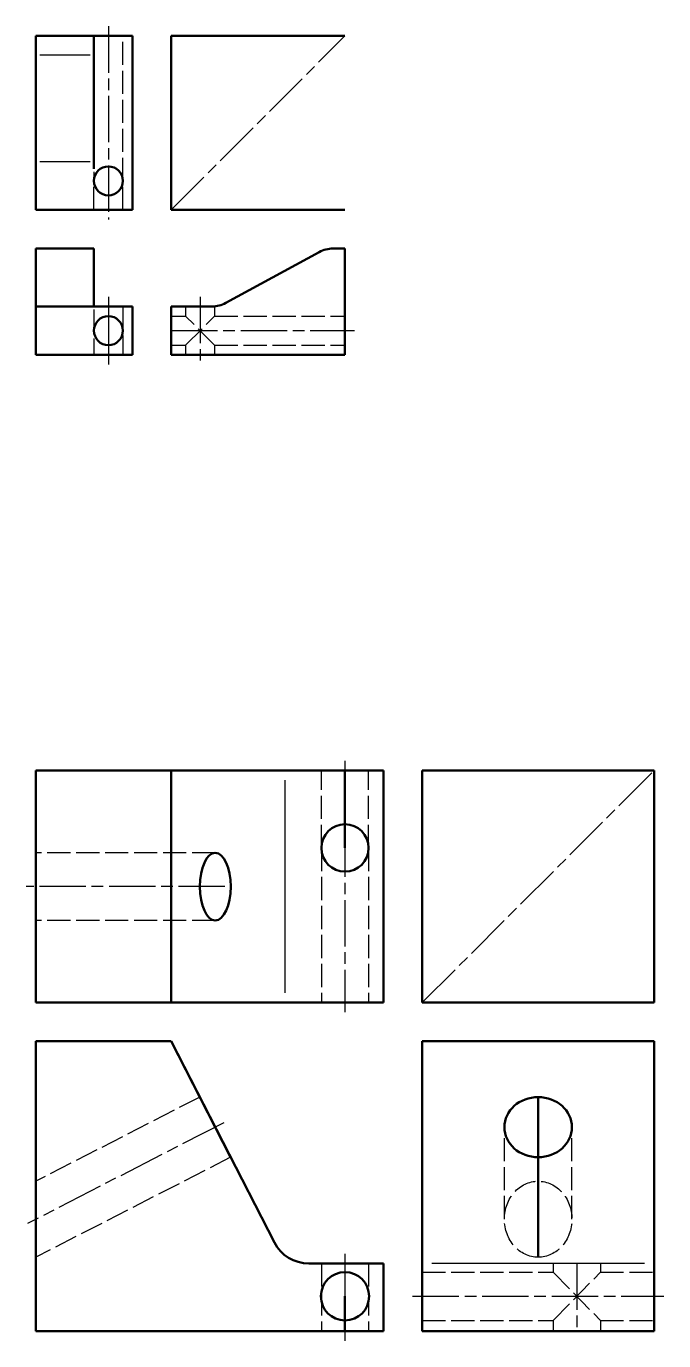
# Model space of a CAD drawing. Header units: millimetres. Extents: x 1747 to 2077, y 495 to 1175.
import ezdxf

# ---------------------------------------------------------------- set-up
doc = ezdxf.new("R2010")
doc.units = ezdxf.units.MM
doc.linetypes.add('ACAD_ISO02W100', pattern=[15, 12, -3])
doc.linetypes.add('ACAD_ISO08W100', pattern=[36, 24, -3, 6, -3])
for name, color, linetype, lineweight in [('centre', 1, 'ACAD_ISO08W100', 25), ('hidden', 3, 'ACAD_ISO02W100', 30), ('thin visible', 2, 'Continuous', 25), ('visible', 7, 'Continuous', 50)]:
    doc.layers.add(name, color=color, linetype=linetype, lineweight=lineweight)

msp = doc.modelspace()

# ---------------------------------------------------------------- linework, layer by layer
at = {"layer": 'centre'}
for p, q in [((1789.22, 1175.43), (1789.22, 1075.43)), ((1821.72, 1080.43), (1911.72, 1170.43)), ((1789.22, 1035.43), (1789.22, 1017.93)), ((1836.72, 1035.43), (1836.72, 1000.43)), ((1789.22, 1017.93), (1789.22, 1005.43)), ((1821.72, 1017.93), (1911.72, 1017.93)), ((1911.72, 1017.93), (1916.72, 1017.93)), ((1789.22, 1005.43), (1789.22, 1000.43)), ((1911.72, 795.24), (1911.72, 665.24)), ((1951.72, 670.24), (2071.72, 790.24)), ((1849.55, 730.24), (1746.72, 730.24)), ((1848.99, 608.04), (1747.27, 555.85)), ((1911.72, 540.24), (1911.72, 495.24)), ((2031.72, 535.24), (2031.72, 500.24)), ((1923.97, 518.24), (1924.22, 518.24)), ((1946.72, 518.24), (2076.72, 518.24))]:
    msp.add_line(p, q, dxfattribs=at)
at = {"layer": 'hidden'}
for p, q in [((1796.72, 1080.43), (1796.72, 1170.43)), ((1781.72, 1100.11), (1781.72, 1095.43)), ((1781.72, 1080.43), (1781.72, 1095.43)), ((1781.72, 1028.93), (1781.72, 1005.43)), ((1796.72, 1030.43), (1796.72, 1005.43)), ((1829.22, 1030.43), (1829.22, 1025.43)), ((1844.22, 1030.43), (1844.22, 1025.43)), ((1821.72, 1025.43), (1829.22, 1025.43)), ((1844.22, 1010.43), (1829.22, 1025.43)), ((1829.22, 1010.43), (1844.22, 1025.43)), ((1844.22, 1025.43), (1911.72, 1025.43)), ((1821.72, 1010.43), (1829.22, 1010.43)), ((1829.22, 1010.43), (1829.22, 1005.43)), ((1844.22, 1010.43), (1844.22, 1005.43)), ((1844.22, 1010.43), (1911.72, 1010.43)), ((1899.47, 750.24), (1899.47, 790.24)), ((1923.97, 750.24), (1923.97, 790.24)), ((1899.47, 750.24), (1899.47, 670.24)), ((1923.97, 750.24), (1923.97, 670.24)), ((1844.55, 747.74), (1751.72, 747.74)), ((1844.55, 712.74), (1751.72, 712.74)), ((1836.56, 621.33), (1751.72, 577.8)), ((1836.58, 621.34), (1836.56, 621.33)), ((1836.56, 621.33), (1844.55, 605.76)), ((1994.22, 558.13), (1994.22, 605.76)), ((2029.22, 558.13), (2029.22, 605.76)), ((1852.53, 590.19), (1751.72, 538.47)), ((1899.47, 535.24), (1899.47, 500.24)), ((1923.97, 535.24), (1923.97, 500.24)), ((1951.72, 530.74), (2019.47, 530.74)), ((2019.47, 535.24), (2019.47, 530.74)), ((2019.47, 530.74), (2043.97, 505.74)), ((2019.47, 505.74), (2043.97, 530.74)), ((2043.97, 535.24), (2043.97, 530.74)), ((2043.97, 530.74), (2071.72, 530.74)), ((1951.72, 505.74), (2019.47, 505.74)), ((2019.47, 505.74), (2019.47, 500.24)), ((2043.97, 505.74), (2043.97, 500.24)), ((2043.97, 505.74), (2071.72, 505.74))]:
    msp.add_line(p, q, dxfattribs=at)
msp.add_ellipse((2011.72, 558.13), major_axis=(0, -19.67), ratio=0.889737, dxfattribs=at)
at = {"layer": 'thin visible'}
for p, q in [((1779.72, 1160.43), (1753.72, 1160.43)), ((1753.72, 1105.43), (1779.72, 1105.43)), ((1880.72, 675.24), (1880.72, 785.24)), ((2066.72, 535.24), (1956.72, 535.24))]:
    msp.add_line(p, q, dxfattribs=at)
at = {"layer": 'visible'}
for p, q in [((1751.72, 1170.43), (1751.72, 1080.43)), ((1801.72, 1170.43), (1751.72, 1170.43)), ((1781.72, 1105.43), (1781.72, 1170.43)), ((1801.72, 1080.43), (1801.72, 1170.43)), ((1911.72, 1170.43), (1821.72, 1170.43)), ((1821.72, 1080.43), (1821.72, 1170.43)), ((1821.72, 1105.43), (1821.72, 1160.43)), ((1751.72, 1080.43), (1751.72, 1115.43)), ((1751.72, 1080.43), (1751.72, 1105.43)), ((1781.72, 1105.43), (1781.72, 1101.61)), ((1801.72, 1080.43), (1751.72, 1080.43)), ((1801.72, 1080.43), (1789.22, 1080.43)), ((1911.72, 1080.43), (1821.72, 1080.43)), ((1751.72, 1005.43), (1751.72, 1060.43)), ((1751.72, 1060.43), (1751.72, 1005.43)), ((1753.72, 1060.43), (1751.72, 1060.43)), ((1753.72, 1060.43), (1781.72, 1060.43)), ((1781.72, 1030.43), (1781.72, 1060.43)), ((1850.08, 1032.26), (1898.36, 1058.6)), ((1905.55, 1060.43), (1911.72, 1060.43)), ((1911.72, 1005.43), (1911.72, 1060.43)), ((1751.72, 1005.43), (1751.72, 1030.43)), ((1751.72, 1030.43), (1781.72, 1030.43)), ((1781.72, 1030.43), (1801.72, 1030.43)), ((1801.72, 1005.43), (1801.72, 1030.43)), ((1821.72, 1005.43), (1821.72, 1030.43)), ((1821.72, 1030.43), (1842.9, 1030.43)), ((1751.72, 1005.43), (1801.72, 1005.43)), ((1751.72, 1005.43), (1801.72, 1005.43)), ((1751.72, 1005.43), (1781.72, 1005.43)), ((1801.72, 1005.43), (1789.22, 1005.43)), ((1821.72, 1005.43), (1911.72, 1005.43)), ((1751.72, 790.24), (1931.72, 790.24)), ((1751.72, 670.24), (1751.72, 790.24)), ((1821.72, 670.24), (1821.72, 790.24)), ((1931.72, 790.24), (1911.72, 790.24)), ((1911.72, 790.24), (1911.72, 750.24)), ((1931.72, 670.24), (1931.72, 790.24)), ((1951.72, 670.24), (1951.72, 790.24)), ((1951.72, 790.24), (2071.72, 790.24)), ((2071.72, 790.24), (2071.72, 670.24)), ((1911.72, 750.24), (1911.72, 750.24)), ((1751.72, 670.24), (1931.72, 670.24)), ((1951.72, 670.24), (2071.72, 670.24)), ((1751.72, 500.24), (1751.72, 650.24)), ((1751.72, 650.24), (1821.72, 650.24)), ((1821.72, 650.24), (1875.14, 546.11)), ((1821.72, 650.24), (1844.55, 605.76)), ((1951.72, 500.24), (1951.72, 650.24)), ((1951.72, 650.24), (2071.72, 650.24)), ((2071.72, 650.24), (2071.72, 500.24)), ((1836.56, 621.33), (1836.59, 621.33)), ((1844.55, 605.76), (1836.58, 621.34)), ((2011.72, 538.47), (2011.72, 621.33)), ((1844.55, 605.76), (1852.53, 590.19)), ((2011.69, 590.19), (2011.75, 590.19)), ((1931.72, 535.24), (1892.94, 535.24)), ((1931.72, 500.24), (1931.72, 535.24)), ((1911.72, 500.24), (1911.72, 518.24)), ((1931.72, 500.24), (1751.72, 500.24)), ((1931.72, 500.24), (1911.72, 500.24)), ((2071.72, 500.24), (1951.72, 500.24))]:
    msp.add_line(p, q, dxfattribs=at)
for centre, radius in [((1789.22, 1095.43), 7.5), ((1789.22, 1017.93), 7.5), ((1911.72, 750.24), 12.25), ((1911.72, 518.24), 12.5)]:
    msp.add_circle(centre, radius, dxfattribs=at)
for centre, radius, start, end in [((1905.55, 1045.43), 15, 90, 118.61046), ((1842.9, 1045.43), 15, 270, 298.61046), ((1892.94, 555.24), 20, 207.1598, 270)]:
    msp.add_arc(centre, radius, start, end, dxfattribs=at)
for centre, major_axis, ratio in [((1844.55, 730.24), (0, 17.5), 0.456474), ((2011.72, 605.76), (-17.5, 0), 0.889738)]:
    msp.add_ellipse(centre, major_axis=major_axis, ratio=ratio, dxfattribs=at)

doc.saveas('drawing.dxf')
